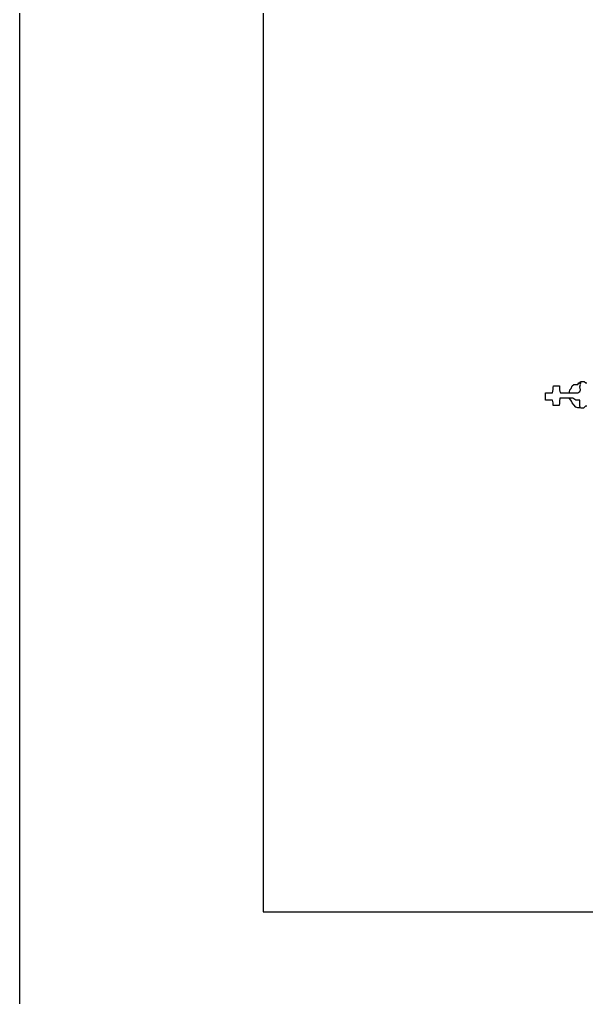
# Model space of a CAD drawing. Extents: x 735054 to 735644, y 4350981 to 4352008.
# Drawn here: x 735054.5 to 735077.78, y 4351817.48 to 4351857.63 of the extents above; entities that cross this region are included whole.
import ezdxf

# ---------------------------------------------------------------- set-up
doc = ezdxf.new("R2010")
doc.units = 0
doc.layers.get('0').update_dxf_attribs({"linetype": 'CONTINUOUS'})

msp = doc.modelspace()

# ---------------------------------------------------------------- linework, layer by layer
at = {"color": 0, "linetype": 'CONTINUOUS'}
for p, q in [((735077.2, 4351842.59), (735077.26, 4351842.65)), ((735077.2, 4351842.59), (735077.26, 4351842.65)), ((735077.26, 4351842.65), (735077.34, 4351842.65)), ((735077.26, 4351842.65), (735077.34, 4351842.65)), ((735077.34, 4351842.65), (735077.42, 4351842.65)), ((735077.34, 4351842.65), (735077.42, 4351842.65)), ((735077.42, 4351842.65), (735077.47, 4351842.72)), ((735077.42, 4351842.65), (735077.47, 4351842.72)), ((735077.47, 4351842.72), (735077.51, 4351842.72)), ((735077.47, 4351842.72), (735077.51, 4351842.72)), ((735077.51, 4351842.72), (735077.53, 4351842.77)), ((735077.51, 4351842.72), (735077.53, 4351842.77)), ((735077.51, 4351842.72), (735077.56, 4351842.72)), ((735077.53, 4351842.65), (735077.51, 4351842.72)), ((735077.51, 4351842.72), (735077.56, 4351842.72)), ((735077.53, 4351842.65), (735077.51, 4351842.72)), ((735077.51, 4351842.55), (735077.53, 4351842.65)), ((735077.51, 4351842.55), (735077.53, 4351842.65)), ((735077.53, 4351842.77), (735077.6, 4351842.77)), ((735077.53, 4351842.77), (735077.6, 4351842.77)), ((735077.6, 4351842.77), (735077.69, 4351842.77)), ((735077.6, 4351842.77), (735077.69, 4351842.77)), ((735077.69, 4351842.77), (735077.76, 4351842.72)), ((735077.69, 4351842.77), (735077.76, 4351842.72)), ((735077.76, 4351842.72), (735077.8, 4351842.72)), ((735077.76, 4351842.72), (735077.8, 4351842.72)), ((735076.1, 4351842.24), (735076.1, 4351842.3)), ((735076.1, 4351842.3), (735076.16, 4351842.3)), ((735076.1, 4351842.24), (735076.1, 4351842.3)), ((735076.1, 4351842.3), (735076.16, 4351842.3)), ((735076.1, 4351842), (735076.1, 4351842.24)), ((735076.1, 4351842), (735076.1, 4351842.24)), ((735076.16, 4351842.3), (735076.26, 4351842.3)), ((735076.16, 4351842.3), (735076.26, 4351842.3)), ((735076.26, 4351842.3), (735076.36, 4351842.3)), ((735076.26, 4351842.3), (735076.36, 4351842.3)), ((735076.36, 4351842.3), (735076.38, 4351842.3)), ((735076.36, 4351842.3), (735076.38, 4351842.3)), ((735076.38, 4351842.3), (735076.41, 4351842.44)), ((735076.38, 4351842.3), (735076.41, 4351842.44)), ((735076.41, 4351842.53), (735076.43, 4351842.59)), ((735076.41, 4351842.53), (735076.43, 4351842.59)), ((735076.41, 4351842.44), (735076.41, 4351842.53)), ((735076.41, 4351842.44), (735076.41, 4351842.53)), ((735076.43, 4351842.59), (735076.46, 4351842.59)), ((735076.43, 4351842.59), (735076.46, 4351842.59)), ((735076.46, 4351842.59), (735076.58, 4351842.59)), ((735076.46, 4351842.59), (735076.58, 4351842.59)), ((735076.58, 4351842.59), (735076.63, 4351842.59)), ((735076.58, 4351842.59), (735076.63, 4351842.59)), ((735076.63, 4351842.59), (735076.67, 4351842.59)), ((735076.63, 4351842.59), (735076.67, 4351842.59)), ((735076.67, 4351842.59), (735076.67, 4351842.49)), ((735076.67, 4351842.59), (735076.67, 4351842.49)), ((735076.67, 4351842.49), (735076.67, 4351842.43)), ((735076.67, 4351842.49), (735076.67, 4351842.43)), ((735076.67, 4351842.43), (735076.69, 4351842.36)), ((735076.67, 4351842.43), (735076.69, 4351842.36)), ((735076.69, 4351842.36), (735076.72, 4351842.3)), ((735076.69, 4351842.36), (735076.72, 4351842.3)), ((735076.72, 4351842.3), (735076.87, 4351842.3)), ((735076.72, 4351842.3), (735076.87, 4351842.3)), ((735076.87, 4351842.3), (735076.99, 4351842.3)), ((735076.87, 4351842.3), (735076.99, 4351842.3)), ((735076.99, 4351842.3), (735077.16, 4351842.3)), ((735076.99, 4351842.3), (735077.16, 4351842.3)), ((735077.09, 4351842.34), (735077.1, 4351842.43)), ((735077.09, 4351842.34), (735077.1, 4351842.43)), ((735077.1, 4351842.43), (735077.15, 4351842.49)), ((735077.1, 4351842.43), (735077.15, 4351842.49)), ((735077.15, 4351842.49), (735077.2, 4351842.59)), ((735077.15, 4351842.49), (735077.2, 4351842.59)), ((735077.16, 4351842.3), (735077.26, 4351842.3)), ((735077.16, 4351842.3), (735077.26, 4351842.3)), ((735077.26, 4351842.3), (735077.35, 4351842.3)), ((735077.26, 4351842.3), (735077.35, 4351842.3)), ((735077.35, 4351842.3), (735077.43, 4351842.3)), ((735077.35, 4351842.3), (735077.43, 4351842.3)), ((735077.43, 4351842.3), (735077.51, 4351842.36)), ((735077.43, 4351842.3), (735077.51, 4351842.36)), ((735077.53, 4351842.43), (735077.51, 4351842.55)), ((735077.53, 4351842.43), (735077.51, 4351842.55)), ((735077.51, 4351842.36), (735077.53, 4351842.43)), ((735077.51, 4351842.36), (735077.53, 4351842.43)), ((735076.17, 4351842), (735076.1, 4351842)), ((735076.17, 4351842), (735076.1, 4351842)), ((735076.24, 4351842), (735076.17, 4351842)), ((735076.24, 4351842), (735076.17, 4351842)), ((735076.38, 4351842), (735076.24, 4351842)), ((735076.38, 4351842), (735076.24, 4351842)), ((735076.39, 4351842), (735076.38, 4351842)), ((735076.39, 4351842), (735076.38, 4351842)), ((735076.41, 4351841.9), (735076.39, 4351842)), ((735076.41, 4351841.9), (735076.39, 4351842)), ((735076.41, 4351841.79), (735076.41, 4351841.9)), ((735076.41, 4351841.79), (735076.41, 4351841.9)), ((735076.67, 4351841.88), (735076.66, 4351841.79)), ((735076.67, 4351841.88), (735076.66, 4351841.79)), ((735076.69, 4351842.09), (735076.67, 4351841.96)), ((735076.69, 4351842.09), (735076.67, 4351841.96)), ((735076.67, 4351841.96), (735076.67, 4351841.88)), ((735076.67, 4351841.96), (735076.67, 4351841.88)), ((735076.79, 4351842.09), (735076.69, 4351842.09)), ((735076.79, 4351842.09), (735076.69, 4351842.09)), ((735076.87, 4351842.09), (735076.79, 4351842.09)), ((735076.87, 4351842.09), (735076.79, 4351842.09)), ((735077.06, 4351842.09), (735076.87, 4351842.09)), ((735077.06, 4351842.09), (735076.87, 4351842.09)), ((735077.22, 4351842.09), (735077.06, 4351842.09)), ((735077.22, 4351842.09), (735077.06, 4351842.09)), ((735077.14, 4351842.01), (735077.09, 4351842.08)), ((735077.14, 4351842.01), (735077.09, 4351842.08)), ((735077.16, 4351841.96), (735077.14, 4351842.01)), ((735077.16, 4351841.96), (735077.14, 4351842.01)), ((735077.2, 4351841.89), (735077.16, 4351841.96)), ((735077.2, 4351841.89), (735077.16, 4351841.96)), ((735077.26, 4351841.81), (735077.2, 4351841.89)), ((735077.26, 4351841.81), (735077.2, 4351841.89)), ((735077.34, 4351842), (735077.22, 4351842.09)), ((735077.34, 4351842), (735077.22, 4351842.09)), ((735077.34, 4351841.72), (735077.26, 4351841.81)), ((735077.34, 4351841.72), (735077.26, 4351841.81)), ((735077.48, 4351842), (735077.34, 4351842)), ((735077.48, 4351842), (735077.34, 4351842)), ((735077.51, 4351842), (735077.48, 4351842)), ((735077.51, 4351842), (735077.48, 4351842)), ((735077.51, 4351841.93), (735077.51, 4351842)), ((735077.51, 4351841.93), (735077.51, 4351842)), ((735077.51, 4351841.86), (735077.51, 4351841.93)), ((735077.51, 4351841.86), (735077.51, 4351841.93)), ((735077.51, 4351841.76), (735077.51, 4351841.86)), ((735077.51, 4351841.76), (735077.51, 4351841.86)), ((735076.46, 4351841.79), (735076.41, 4351841.79)), ((735076.46, 4351841.79), (735076.41, 4351841.79)), ((735076.56, 4351841.79), (735076.46, 4351841.79)), ((735076.56, 4351841.79), (735076.46, 4351841.79)), ((735076.66, 4351841.79), (735076.56, 4351841.79)), ((735076.66, 4351841.79), (735076.56, 4351841.79)), ((735077.43, 4351841.69), (735077.34, 4351841.72)), ((735077.43, 4351841.69), (735077.34, 4351841.72)), ((735077.51, 4351841.69), (735077.43, 4351841.69)), ((735077.51, 4351841.69), (735077.43, 4351841.69)), ((735077.54, 4351841.67), (735077.51, 4351841.76)), ((735077.54, 4351841.67), (735077.51, 4351841.76)), ((735077.59, 4351841.67), (735077.54, 4351841.67)), ((735077.59, 4351841.67), (735077.54, 4351841.67)), ((735077.66, 4351841.67), (735077.59, 4351841.67)), ((735077.66, 4351841.67), (735077.59, 4351841.67)), ((735077.74, 4351841.76), (735077.66, 4351841.67)), ((735077.74, 4351841.76), (735077.66, 4351841.67)), ((735077.8, 4351841.76), (735077.74, 4351841.76)), ((735077.8, 4351841.76), (735077.74, 4351841.76))]:
    msp.add_line(p, q, dxfattribs=at)

# ---------------------------------------------------------------- meshes
mesh = msp.add_polyface(dxfattribs=at)
corners = [(735362.5, 4350981), (735054.5, 4352007.5), (735644, 4350981), (735644, 4352007.5), (735054.5, 4350981)]
mesh.append_faces([[corners[k] for k in face] for face in [(0, 1, 4), (1, 0, 2, 3)]], dxfattribs={"vtx0": -1, "color": 0})
mesh = msp.add_polyface(dxfattribs=at)
corners = [(735345.58, 4351821), (735345.58, 4352001.5), (735064.5, 4352001.5), (735064.5, 4351821)]
mesh.append_faces([[corners[k] for k in face] for face in [(0, 1, 2, 3)]], dxfattribs={"color": 0})

doc.saveas('drawing.dxf')
